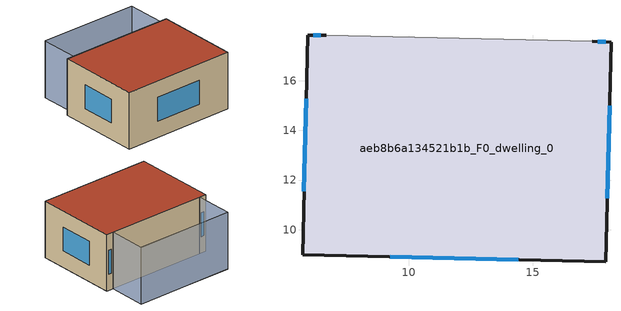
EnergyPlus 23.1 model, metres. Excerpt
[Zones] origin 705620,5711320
aeb8b6a134521b1b_F0_dwelling_0
 floor ground (EU_floor_Construction): 18.15,17.56 17.94,8.71 5.72,8.98 5.92,17.83 6.68,17.83 17.39,17.58 z0
 wall outside (EU_wall_Construction): 6.68,17.83 5.92,17.83 5.72,8.98 17.94,8.71 18.15,17.56 17.39,17.58 z0:6
 wall adiabatic (EU_wall_Construction): 17.39,17.58 6.68,17.83 z0:6
 window (EU_Window_Construction): 9.25,8.9 14.41,8.79 / 5.86,15.27 5.78,11.54 / 6.46,17.83 6.14,17.83 / 17.93,17.57 17.61,17.58 / 18,11.27 18.09,15 z1.73:4.27
 roof outside (EU_roof_Construction): 17.94,8.71 18.15,17.56 17.39,17.58 6.68,17.83 5.92,17.83 5.72,8.98 z6
shading: 17.47,21.62 6.79,21.88 / 17.39,17.58 6.68,17.83 / 6.68,17.83 6.77,21.88 / 6.77,21.88 17.48,21.63 / 17.48,21.63 17.39,17.58 z0:6
[Building]
EU S2 Campaign: North Axis=0; Terrain=City; Solar Distribution=FullExterior
[Site:Location]
London: Latitude=51.5; Longitude=-0.5; Time Zone=0; Elevation=25
[SizingPeriod:WeatherFileDays]
AnnualSizingPeriod: Begin Month=1; Begin Day of Month=1; End Month=12; End Day of Month=31; Day of Week for Start Day=Monday; Use Weather File Daylight Saving Period=No; Use Weather File Rain and Snow Indicators=No
[MATERIAL]
EU_InternalMass_Material: Roughness=MediumRough; Thickness=0.1; Conductivity=1; Density=1800; Specific Heat=900; Thermal Absorptance=0.9; Solar Absorptance=0.7; Visible Absorptance=0.7
[MATERIAL:NOMASS] Roughness=MediumRough; Thermal Absorptance=0.9; Solar Absorptance=0.7; Visible Absorptance=0.7
Name | Thermal Resistance
EU_wall_NoMass | 0.724719
EU_roof_NoMass | 2.98947
EU_floor_NoMass | 2.39157
[WINDOWMATERIAL:SIMPLEGLAZINGSYSTEM]
EU_Window_SimpleGlazing: UFactor=2.63425; Solar Heat Gain Coefficient=0.76; Visible Transmittance=0.76
[CONSTRUCTION]
EU_wall_Construction: EU_wall_NoMass
EU_roof_Construction: EU_roof_NoMass
EU_floor_Construction: EU_floor_NoMass
EU_InternalMass_Construction: EU_InternalMass_Material
EU_Window_Construction: EU_Window_SimpleGlazing
[ZONE]
aeb8b6a134521b1b_F0_dwelling_0: Type=1; Multiplier=1; Ceiling Height=autocalculate; Volume=650.361; Floor Area=autocalculate; Part of Total Floor Area=Yes
[INTERNALMASS]
aeb8b6a134521b1b_F0_dwelling_0_EU_InternalMass: Construction=EU_InternalMass_Construction; Zone or ZoneList=aeb8b6a134521b1b_F0_dwelling_0; Surface Area=108.394
[OTHEREQUIPMENT]
EU_Step8_InternalGain_aeb8b6a134521b1b_F0_dwelling_0_f000: Fuel Type=Electricity; Zone or ZoneList or Space or SpaceList=aeb8b6a134521b1b_F0_dwelling_0; Schedule=EU_Step8_GainSchedule_aeb8b6a134521b1b_F0_dwelling_0_f000; Design Level Calculation Method=Watts/Area; Power per Zone Floor Area=1; Fraction Latent=0; Fraction Radiant=0; Fraction Lost=0; Carbon Dioxide Generation Rate=0; EndUse Subcategory=EU_Step8_InternalGains
[ZONEVENTILATION:DESIGNFLOWRATE]
EU_ConstantAir_aeb8b6a134521b1b_F0_dwelling_0: Zone or ZoneList or Space or SpaceList=aeb8b6a134521b1b_F0_dwelling_0; Schedule=EU_AlwaysOn; Design Flow Rate Calculation Method=AirChanges/Hour; Air Changes per Hour=0.418135; Ventilation Type=Natural; Fan Pressure Rise=0; Fan Total Efficiency=1; Constant Term Coefficient=1; Temperature Term Coefficient=0; Velocity Term Coefficient=0; Velocity Squared Term Coefficient=0; Minimum Indoor Temperature=-100; Maximum Indoor Temperature=100; Delta Temperature=-100; Minimum Outdoor Temperature=-100; Maximum Outdoor Temperature=100; Maximum Wind Speed=40
[HVACTEMPLATE:THERMOSTAT]
EU_HeatOnly_aeb8b6a134521b1b_F0_dwelling_0: Constant Heating Setpoint=20; Constant Cooling Setpoint=50
[HVACTEMPLATE:ZONE:IDEALLOADSAIRSYSTEM]
aeb8b6a134521b1b_F0_dwelling_0: Template Thermostat=EU_HeatOnly_aeb8b6a134521b1b_F0_dwelling_0; System Availability Schedule=EU_AlwaysOn; Maximum Heating Supply Air Temperature=50; Minimum Cooling Supply Air Temperature=13; Maximum Heating Supply Air Humidity Ratio=0.0156; Minimum Cooling Supply Air Humidity Ratio=0.0077; Heating Limit=NoLimit; Cooling Limit=NoLimit; Heating Availability Schedule=EU_AlwaysOn; Cooling Availability Schedule=EU_CoolingOff; Dehumidification Control Type=ConstantSensibleHeatRatio; Cooling Sensible Heat Ratio=0.7; Dehumidification Setpoint=60; Humidification Control Type=None; Humidification Setpoint=30; Outdoor Air Method=None; Outdoor Air Flow Rate per Person=0.00944; Outdoor Air Flow Rate per Zone Floor Area=0; Outdoor Air Flow Rate per Zone=0; Demand Controlled Ventilation Type=None; Outdoor Air Economizer Type=NoEconomizer; Heat Recovery Type=None; Sensible Heat Recovery Effectiveness=0.7; Latent Heat Recovery Effectiveness=0.65
[SIZING:ZONE]
aeb8b6a134521b1b_F0_dwelling_0: Zone Cooling Design Supply Air Temperature Input Method=SupplyAirTemperature; Zone Cooling Design Supply Air Temperature=13; Zone Heating Design Supply Air Temperature Input Method=SupplyAirTemperature; Zone Heating Design Supply Air Temperature=50; Zone Cooling Design Supply Air Humidity Ratio=0.008; Zone Heating Design Supply Air Humidity Ratio=0.008; Cooling Design Air Flow Method=DesignDay; Cooling Design Air Flow Rate=0; Cooling Minimum Air Flow per Zone Floor Area=0.000762; Cooling Minimum Air Flow=0; Cooling Minimum Air Flow Fraction=0.2; Heating Design Air Flow Method=DesignDay; Heating Design Air Flow Rate=0; Heating Maximum Air Flow per Zone Floor Area=0.002032; Heating Maximum Air Flow=0.141576; Heating Maximum Air Flow Fraction=0.3; Account for Dedicated Outdoor Air System=No; Dedicated Outdoor Air System Control Strategy=NeutralSupplyAir; Dedicated Outdoor Air Low Setpoint Temperature for Design=autosize; Dedicated Outdoor Air High Setpoint Temperature for Design=autosize; Zone Load Sizing Method=Sensible Load Only No Latent Load; Zone Latent Cooling Design Supply Air Humidity Ratio Input Method=HumidityRatioDifference; Zone Cooling Design Supply Air Humidity Ratio Difference=0.005; Zone Latent Heating Design Supply Air Humidity Ratio Input Method=HumidityRatioDifference; Zone Humidification Design Supply Air Humidity Ratio Difference=0.005
[SCHEDULE:CONSTANT]
Name | Hourly Value
EU_AlwaysOn | 1
EU_CoolingOff | 0
[SCHEDULE:FILE]
EU_Step8_GainSchedule_aeb8b6a134521b1b_F0_dwelling_0_f000: File=../../schedules/aeb8b6a134521b1b/aeb8b6a134521b1b_F0_dwelling_0_f000_gain.csv; Column Number=1; Rows to Skip at Top=0; Number of Hours of Data=8760; Column Separator=Comma; Interpolate to Timestep=No; Minutes per Item=60; Adjust Schedule for Daylight Savings=Yes
